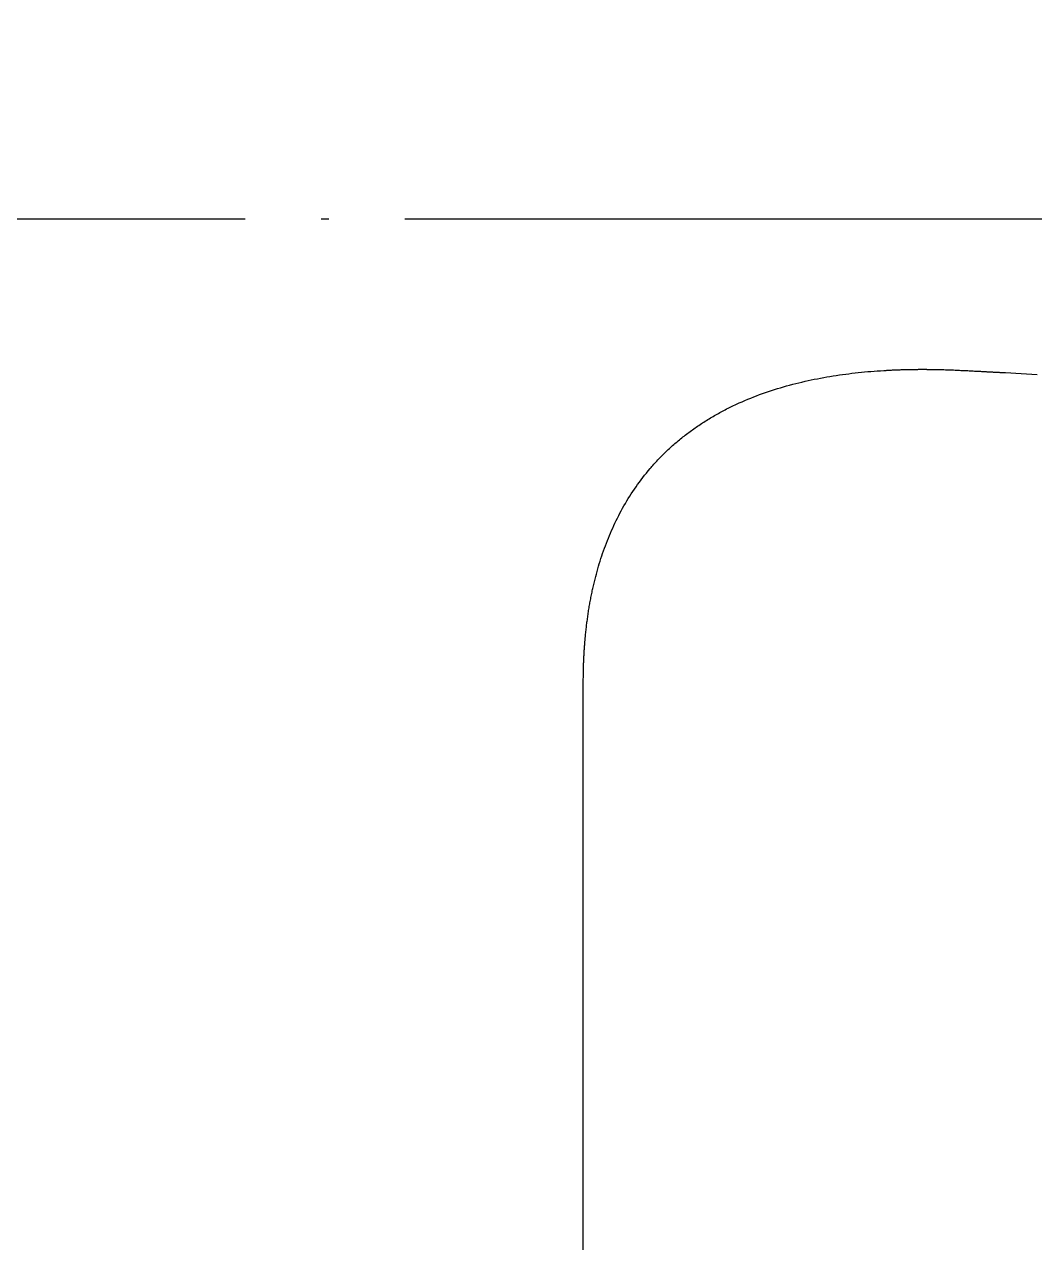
# Model space of a CAD drawing. Extents: x 11992 to 29481, y -6727 to 6811.
# Drawn here: x 24026.5 to 24292.1, y 1557 to 1877.4 of the extents above; entities that cross this region are included whole.
import ezdxf

# ---------------------------------------------------------------- set-up
doc = ezdxf.new("R2010")
doc.units = 0
doc.header["$MEASUREMENT"] = 0
doc.linetypes.add('DOTE', pattern=[2.42, 2, -0.2, 0.02, -0.2])
doc.layers.get('0').update_dxf_attribs({"color": 8, "linetype": 'CONTINUOUS'})
doc.layers.add('zoylight 4标注', color=9, linetype='CONTINUOUS')
doc.layers.add('zoylight 5回路', color=4, linetype='CONTINUOUS')

msp = doc.modelspace()

# ---------------------------------------------------------------- linework, layer by layer
for p, q in [((24238.26, 1784.9, -2436.43), (24239.09, 1785.04, -2436.43)), ((24239.09, 1785.04, -2436.43), (24239.91, 1785.17, -2436.43)), ((24239.91, 1785.17, -2436.43), (24240.74, 1785.29, -2436.43)), ((24240.74, 1785.29, -2436.43), (24241.57, 1785.41, -2436.43)), ((24241.57, 1785.41, -2436.43), (24242.4, 1785.52, -2436.43)), ((24242.4, 1785.52, -2436.43), (24243.22, 1785.62, -2436.43)), ((24243.22, 1785.62, -2436.43), (24244.05, 1785.73, -2436.43)), ((24244.05, 1785.73, -2436.43), (24244.88, 1785.82, -2436.43)), ((24244.88, 1785.82, -2436.43), (24245.71, 1785.91, -2436.43)), ((24245.71, 1785.91, -2436.43), (24246.55, 1786, -2436.43)), ((24246.55, 1786, -2436.43), (24247.38, 1786.08, -2436.43)), ((24247.38, 1786.08, -2436.43), (24248.21, 1786.16, -2436.43)), ((24248.21, 1786.16, -2436.43), (24249.04, 1786.23, -2436.43)), ((24249.04, 1786.23, -2436.43), (24249.88, 1786.3, -2436.43)), ((24249.88, 1786.3, -2436.43), (24250.71, 1786.36, -2436.43)), ((24250.71, 1786.36, -2436.43), (24251.54, 1786.41, -2436.43)), ((24251.54, 1786.41, -2436.43), (24252.38, 1786.47, -2436.43)), ((24252.38, 1786.47, -2436.43), (24252.58, 1786.48, -2436.43)), ((24252.58, 1786.48, -2436.43), (24252.79, 1786.49, -2436.43)), ((24252.79, 1786.49, -2436.43), (24253, 1786.5, -2436.43)), ((24253, 1786.5, -2436.43), (24253.21, 1786.52, -2436.43)), ((24253.21, 1786.52, -2436.43), (24253.42, 1786.53, -2436.43)), ((24253.42, 1786.53, -2436.43), (24253.63, 1786.54, -2436.43)), ((24253.63, 1786.54, -2436.43), (24253.83, 1786.55, -2436.43)), ((24253.83, 1786.55, -2436.43), (24254.04, 1786.56, -2436.43)), ((24254.04, 1786.56, -2436.43), (24254.25, 1786.57, -2436.43)), ((24254.25, 1786.57, -2436.43), (24254.46, 1786.58, -2436.43)), ((24254.46, 1786.58, -2436.43), (24254.67, 1786.59, -2436.43)), ((24254.67, 1786.59, -2436.43), (24254.88, 1786.6, -2436.43)), ((24254.88, 1786.6, -2436.43), (24255.08, 1786.61, -2436.43)), ((24255.08, 1786.61, -2436.43), (24255.29, 1786.62, -2436.43)), ((24255.29, 1786.62, -2436.43), (24255.5, 1786.63, -2436.43)), ((24255.5, 1786.63, -2436.43), (24255.71, 1786.63, -2436.43)), ((24255.71, 1786.63, -2436.43), (24255.92, 1786.64, -2436.43)), ((24255.92, 1786.64, -2436.43), (24256.13, 1786.65, -2436.43)), ((24256.13, 1786.65, -2436.43), (24256.33, 1786.66, -2436.43)), ((24256.33, 1786.66, -2436.43), (24256.54, 1786.67, -2436.43)), ((24256.54, 1786.67, -2436.43), (24256.75, 1786.67, -2436.43)), ((24256.75, 1786.67, -2436.43), (24256.96, 1786.68, -2436.43)), ((24256.96, 1786.68, -2436.43), (24257.17, 1786.69, -2436.43)), ((24257.17, 1786.69, -2436.43), (24257.38, 1786.69, -2436.43)), ((24257.38, 1786.69, -2436.43), (24257.58, 1786.7, -2436.43)), ((24257.58, 1786.7, -2436.43), (24257.79, 1786.7, -2436.43)), ((24257.79, 1786.7, -2436.43), (24258, 1786.71, -2436.43)), ((24258, 1786.71, -2436.43), (24258.21, 1786.72, -2436.43)), ((24258.21, 1786.72, -2436.43), (24258.42, 1786.72, -2436.43)), ((24258.42, 1786.72, -2436.43), (24258.63, 1786.73, -2436.43)), ((24258.63, 1786.73, -2436.43), (24258.84, 1786.73, -2436.43)), ((24258.84, 1786.73, -2436.43), (24259.04, 1786.73, -2436.43)), ((24259.04, 1786.73, -2436.43), (24259.25, 1786.74, -2436.43)), ((24259.25, 1786.74, -2436.43), (24259.46, 1786.74, -2436.43)), ((24259.46, 1786.74, -2436.43), (24259.67, 1786.75, -2436.43)), ((24259.67, 1786.75, -2436.43), (24259.88, 1786.75, -2436.43)), ((24259.88, 1786.75, -2436.43), (24260.09, 1786.75, -2436.43)), ((24260.09, 1786.75, -2436.43), (24260.29, 1786.75, -2436.43)), ((24260.29, 1786.75, -2436.43), (24260.5, 1786.76, -2436.43)), ((24260.5, 1786.76, -2436.43), (24260.71, 1786.76, -2436.43)), ((24260.71, 1786.76, -2436.43), (24260.92, 1786.76, -2436.43)), ((24260.92, 1786.76, -2436.43), (24261.13, 1786.76, -2436.43)), ((24261.13, 1786.76, -2436.43), (24261.34, 1786.76, -2436.43)), ((24261.34, 1786.76, -2436.43), (24261.55, 1786.77, -2436.43)), ((24261.55, 1786.77, -2436.43), (24261.75, 1786.77, -2436.43)), ((24261.75, 1786.77, -2436.43), (24261.96, 1786.77, -2436.43)), ((24261.96, 1786.77, -2436.43), (24262.17, 1786.77, -2436.43)), ((24262.17, 1786.77, -2436.43), (24262.38, 1786.77, -2436.43)), ((24262.38, 1786.77, -2436.43), (24262.41, 1786.77, -2436.43)), ((24262.41, 1786.77, -2436.43), (24262.43, 1786.77, -2436.43)), ((24262.43, 1786.77, -2436.43), (24262.46, 1786.77, -2436.43)), ((24262.46, 1786.77, -2436.43), (24262.49, 1786.77, -2436.43)), ((24262.49, 1786.77, -2436.43), (24262.51, 1786.77, -2436.43)), ((24262.51, 1786.77, -2436.43), (24262.54, 1786.77, -2436.43)), ((24262.54, 1786.77, -2436.43), (24262.56, 1786.77, -2436.43)), ((24262.56, 1786.77, -2436.43), (24262.59, 1786.77, -2436.43)), ((24262.59, 1786.77, -2436.43), (24262.62, 1786.77, -2436.43)), ((24262.62, 1786.77, -2436.43), (24262.64, 1786.77, -2436.43)), ((24262.64, 1786.77, -2436.43), (24262.67, 1786.77, -2436.43)), ((24262.67, 1786.77, -2436.43), (24262.69, 1786.77, -2436.43)), ((24262.69, 1786.77, -2436.43), (24262.72, 1786.77, -2436.43)), ((24262.72, 1786.77, -2436.43), (24262.75, 1786.77, -2436.43)), ((24262.75, 1786.77, -2436.43), (24262.77, 1786.77, -2436.43)), ((24262.77, 1786.77, -2436.43), (24262.8, 1786.77, -2436.43)), ((24262.8, 1786.77, -2436.43), (24262.82, 1786.77, -2436.43)), ((24262.82, 1786.77, -2436.43), (24262.85, 1786.77, -2436.43)), ((24262.85, 1786.77, -2436.43), (24262.88, 1786.77, -2436.43)), ((24262.88, 1786.77, -2436.43), (24262.9, 1786.77, -2436.43)), ((24262.9, 1786.77, -2436.43), (24262.93, 1786.77, -2436.43)), ((24262.93, 1786.77, -2436.43), (24262.95, 1786.77, -2436.43)), ((24262.95, 1786.77, -2436.43), (24262.98, 1786.77, -2436.43)), ((24262.98, 1786.77, -2436.43), (24263.01, 1786.77, -2436.43)), ((24263.01, 1786.77, -2436.43), (24263.06, 1786.77, -2436.43)), ((24263.06, 1786.77, -2436.43), (24263.11, 1786.77, -2436.43)), ((24263.11, 1786.77, -2436.43), (24263.16, 1786.77, -2436.43)), ((24263.16, 1786.77, -2436.43), (24263.21, 1786.77, -2436.43)), ((24263.21, 1786.77, -2436.43), (24263.27, 1786.77, -2436.43)), ((24263.27, 1786.77, -2436.43), (24263.32, 1786.77, -2436.43)), ((24263.32, 1786.77, -2436.43), (24263.37, 1786.77, -2436.43)), ((24263.37, 1786.77, -2436.43), (24263.42, 1786.77, -2436.43)), ((24263.42, 1786.77, -2436.43), (24263.47, 1786.77, -2436.43)), ((24263.47, 1786.77, -2436.43), (24263.52, 1786.77, -2436.43)), ((24263.52, 1786.77, -2436.43), (24263.58, 1786.77, -2436.43)), ((24263.58, 1786.77, -2436.43), (24263.63, 1786.77, -2436.43)), ((24263.63, 1786.77, -2436.43), (24263.73, 1786.76, -2436.43)), ((24263.73, 1786.76, -2436.43), (24263.83, 1786.76, -2436.43)), ((24263.83, 1786.76, -2436.43), (24263.94, 1786.76, -2436.43)), ((24263.94, 1786.76, -2436.43), (24264.04, 1786.76, -2436.43)), ((24264.04, 1786.76, -2436.43), (24264.14, 1786.76, -2436.43)), ((24264.14, 1786.76, -2436.43), (24264.25, 1786.76, -2436.43)), ((24264.25, 1786.76, -2436.43), (24264.35, 1786.76, -2436.43)), ((24264.35, 1786.76, -2436.43), (24264.45, 1786.76, -2436.43)), ((24264.45, 1786.76, -2436.43), (24264.56, 1786.76, -2436.43)), ((24264.56, 1786.76, -2436.43), (24264.66, 1786.76, -2436.43)), ((24264.66, 1786.76, -2436.43), (24264.76, 1786.76, -2436.43)), ((24264.76, 1786.76, -2436.43), (24264.87, 1786.75, -2436.43)), ((24264.87, 1786.75, -2436.43), (24265.07, 1786.75, -2436.43)), ((24265.07, 1786.75, -2436.43), (24265.28, 1786.75, -2436.43)), ((24265.28, 1786.75, -2436.43), (24265.49, 1786.75, -2436.43)), ((24265.49, 1786.75, -2436.43), (24265.69, 1786.74, -2436.43)), ((24265.69, 1786.74, -2436.43), (24265.9, 1786.74, -2436.43)), ((24265.9, 1786.74, -2436.43), (24266.11, 1786.74, -2436.43)), ((24266.11, 1786.74, -2436.43), (24266.32, 1786.73, -2436.43)), ((24266.32, 1786.73, -2436.43), (24266.53, 1786.73, -2436.43)), ((24266.53, 1786.73, -2436.43), (24266.74, 1786.72, -2436.43)), ((24266.74, 1786.72, -2436.43), (24266.95, 1786.72, -2436.43)), ((24266.95, 1786.72, -2436.43), (24267.16, 1786.71, -2436.43)), ((24267.16, 1786.71, -2436.43), (24267.37, 1786.71, -2436.43)), ((24267.37, 1786.71, -2436.43), (24267.79, 1786.7, -2436.43)), ((24267.79, 1786.7, -2436.43), (24268.22, 1786.68, -2436.43)), ((24268.22, 1786.68, -2436.43), (24268.64, 1786.67, -2436.43)), ((24268.64, 1786.67, -2436.43), (24269.07, 1786.65, -2436.43)), ((24269.07, 1786.65, -2436.43), (24269.49, 1786.64, -2436.43)), ((24269.49, 1786.64, -2436.43), (24269.91, 1786.62, -2436.43)), ((24269.91, 1786.62, -2436.43), (24270.33, 1786.61, -2436.43)), ((24270.33, 1786.61, -2436.43), (24270.75, 1786.59, -2436.43)), ((24270.75, 1786.59, -2436.43), (24271.16, 1786.57, -2436.43)), ((24271.16, 1786.57, -2436.43), (24271.56, 1786.55, -2436.43)), ((24271.56, 1786.55, -2436.43), (24271.96, 1786.54, -2436.43)), ((24271.96, 1786.54, -2436.43), (24272.35, 1786.52, -2436.43)), ((24272.35, 1786.52, -2436.43), (24272.7, 1786.5, -2436.43)), ((24272.7, 1786.5, -2436.43), (24273.06, 1786.49, -2436.43)), ((24273.06, 1786.49, -2436.43), (24273.41, 1786.47, -2436.43)), ((24273.41, 1786.47, -2436.43), (24273.77, 1786.45, -2436.43)), ((24273.77, 1786.45, -2436.43), (24274.12, 1786.43, -2436.43)), ((24274.12, 1786.43, -2436.43), (24274.48, 1786.42, -2436.43)), ((24274.48, 1786.42, -2436.43), (24274.84, 1786.4, -2436.43)), ((24274.84, 1786.4, -2436.43), (24275.19, 1786.38, -2436.43)), ((24275.19, 1786.38, -2436.43), (24275.55, 1786.36, -2436.43)), ((24275.55, 1786.36, -2436.43), (24275.91, 1786.34, -2436.43)), ((24275.91, 1786.34, -2436.43), (24276.26, 1786.32, -2436.43)), ((24276.26, 1786.32, -2436.43), (24276.62, 1786.3, -2436.43)), ((24276.62, 1786.3, -2436.43), (24276.83, 1786.29, -2436.43)), ((24276.83, 1786.29, -2436.43), (24277.03, 1786.28, -2436.43)), ((24277.03, 1786.28, -2436.43), (24277.24, 1786.27, -2436.43)), ((24277.24, 1786.27, -2436.43), (24277.44, 1786.26, -2436.43)), ((24277.44, 1786.26, -2436.43), (24277.64, 1786.25, -2436.43)), ((24277.64, 1786.25, -2436.43), (24277.84, 1786.24, -2436.43)), ((24277.84, 1786.24, -2436.43), (24278.05, 1786.23, -2436.43)), ((24278.05, 1786.23, -2436.43), (24278.25, 1786.22, -2436.43)), ((24278.25, 1786.22, -2436.43), (24278.46, 1786.21, -2436.43)), ((24278.46, 1786.21, -2436.43), (24278.66, 1786.19, -2436.43)), ((24278.66, 1786.19, -2436.43), (24278.87, 1786.18, -2436.43)), ((24278.87, 1786.18, -2436.43), (24279.08, 1786.17, -2436.43)), ((24279.08, 1786.17, -2436.43), (24279.3, 1786.16, -2436.43)), ((24279.3, 1786.16, -2436.43), (24279.52, 1786.15, -2436.43)), ((24279.52, 1786.15, -2436.43), (24279.74, 1786.14, -2436.43)), ((24279.74, 1786.14, -2436.43), (24279.95, 1786.13, -2436.43)), ((24279.95, 1786.13, -2436.43), (24280.17, 1786.11, -2436.43)), ((24280.17, 1786.11, -2436.43), (24280.38, 1786.1, -2436.43)), ((24280.38, 1786.1, -2436.43), (24280.6, 1786.09, -2436.43)), ((24280.6, 1786.09, -2436.43), (24280.8, 1786.08, -2436.43)), ((24280.8, 1786.08, -2436.43), (24281, 1786.07, -2436.43)), ((24281, 1786.07, -2436.43), (24281.19, 1786.06, -2436.43)), ((24281.19, 1786.06, -2436.43), (24281.38, 1786.05, -2436.43)), ((24281.38, 1786.05, -2436.43), (24281.55, 1786.04, -2436.43)), ((24281.55, 1786.04, -2436.43), (24281.72, 1786.03, -2436.43)), ((24281.72, 1786.03, -2436.43), (24281.87, 1786.02, -2436.43)), ((24281.87, 1786.02, -2436.43), (24282.02, 1786.02, -2436.43)), ((24282.02, 1786.02, -2436.43), (24282.16, 1786.01, -2436.43)), ((24282.16, 1786.01, -2436.43), (24282.29, 1786, -2436.43)), ((24282.29, 1786, -2436.43), (24282.42, 1786, -2436.43)), ((24282.42, 1786, -2436.43), (24282.54, 1785.99, -2436.43)), ((24282.54, 1785.99, -2436.43), (24282.65, 1785.98, -2436.43)), ((24282.65, 1785.98, -2436.43), (24282.76, 1785.98, -2436.43)), ((24282.76, 1785.98, -2436.43), (24282.87, 1785.97, -2436.43)), ((24282.87, 1785.97, -2436.43), (24282.98, 1785.96, -2436.43)), ((24282.98, 1785.96, -2436.43), (24283.09, 1785.96, -2436.43)), ((24283.09, 1785.96, -2436.43), (24284.43, 1785.89, -2436.43)), ((24284.43, 1785.89, -2436.43), (24285.78, 1785.81, -2436.43)), ((24285.78, 1785.81, -2436.43), (24287.15, 1785.74, -2436.43)), ((24287.15, 1785.74, -2436.43), (24288.54, 1785.67, -2436.43)), ((24288.54, 1785.67, -2436.43), (24289.94, 1785.59, -2436.43)), ((24289.94, 1785.59, -2436.43), (24291.35, 1785.51, -2436.43)), ((24291.35, 1785.51, -2436.43), (24292.76, 1785.44, -2436.43)), ((24224.46, 1781.7, -2436.43), (24225.26, 1781.94, -2436.43)), ((24225.26, 1781.94, -2436.43), (24226.06, 1782.17, -2436.43)), ((24226.06, 1782.17, -2436.43), (24226.86, 1782.4, -2436.43)), ((24226.86, 1782.4, -2436.43), (24227.66, 1782.62, -2436.43)), ((24227.66, 1782.62, -2436.43), (24228.47, 1782.83, -2436.43)), ((24228.47, 1782.83, -2436.43), (24229.27, 1783.04, -2436.43)), ((24229.27, 1783.04, -2436.43), (24230.08, 1783.24, -2436.43)), ((24230.08, 1783.24, -2436.43), (24230.89, 1783.43, -2436.43)), ((24230.89, 1783.43, -2436.43), (24231.71, 1783.62, -2436.43)), ((24231.71, 1783.62, -2436.43), (24232.52, 1783.8, -2436.43)), ((24232.52, 1783.8, -2436.43), (24233.34, 1783.98, -2436.43)), ((24233.34, 1783.98, -2436.43), (24234.15, 1784.15, -2436.43)), ((24234.15, 1784.15, -2436.43), (24234.97, 1784.31, -2436.43)), ((24234.97, 1784.31, -2436.43), (24235.79, 1784.47, -2436.43)), ((24235.79, 1784.47, -2436.43), (24236.62, 1784.62, -2436.43)), ((24236.62, 1784.62, -2436.43), (24237.44, 1784.76, -2436.43)), ((24237.44, 1784.76, -2436.43), (24238.26, 1784.9, -2436.43)), ((24215.92, 1778.59, -2436.43), (24216.68, 1778.91, -2436.43)), ((24216.68, 1778.91, -2436.43), (24217.44, 1779.22, -2436.43)), ((24217.44, 1779.22, -2436.43), (24218.21, 1779.52, -2436.43)), ((24218.21, 1779.52, -2436.43), (24218.98, 1779.82, -2436.43)), ((24218.98, 1779.82, -2436.43), (24219.75, 1780.11, -2436.43)), ((24219.75, 1780.11, -2436.43), (24220.53, 1780.39, -2436.43)), ((24220.53, 1780.39, -2436.43), (24221.31, 1780.67, -2436.43)), ((24221.31, 1780.67, -2436.43), (24222.09, 1780.93, -2436.43)), ((24222.09, 1780.93, -2436.43), (24222.88, 1781.2, -2436.43)), ((24222.88, 1781.2, -2436.43), (24223.67, 1781.45, -2436.43)), ((24223.67, 1781.45, -2436.43), (24224.46, 1781.7, -2436.43)), ((24209.29, 1775.39, -2436.43), (24209.65, 1775.58, -2436.43)), ((24209.65, 1775.58, -2436.43), (24210.01, 1775.77, -2436.43)), ((24210.01, 1775.77, -2436.43), (24210.37, 1775.96, -2436.43)), ((24210.37, 1775.96, -2436.43), (24210.73, 1776.15, -2436.43)), ((24210.73, 1776.15, -2436.43), (24211.09, 1776.34, -2436.43)), ((24211.09, 1776.34, -2436.43), (24211.46, 1776.52, -2436.43)), ((24211.46, 1776.52, -2436.43), (24211.82, 1776.7, -2436.43)), ((24211.82, 1776.7, -2436.43), (24212.19, 1776.89, -2436.43)), ((24212.19, 1776.89, -2436.43), (24212.56, 1777.06, -2436.43)), ((24212.56, 1777.06, -2436.43), (24212.93, 1777.24, -2436.43)), ((24212.93, 1777.24, -2436.43), (24213.3, 1777.42, -2436.43)), ((24213.3, 1777.42, -2436.43), (24213.67, 1777.59, -2436.43)), ((24213.67, 1777.59, -2436.43), (24214.41, 1777.93, -2436.43)), ((24214.41, 1777.93, -2436.43), (24215.16, 1778.26, -2436.43)), ((24215.16, 1778.26, -2436.43), (24215.92, 1778.59, -2436.43)), ((24203.78, 1772.04, -2436.43), (24204.11, 1772.27, -2436.43)), ((24204.11, 1772.27, -2436.43), (24204.45, 1772.49, -2436.43)), ((24204.45, 1772.49, -2436.43), (24204.78, 1772.71, -2436.43)), ((24204.78, 1772.71, -2436.43), (24205.12, 1772.92, -2436.43)), ((24205.12, 1772.92, -2436.43), (24205.46, 1773.14, -2436.43)), ((24205.46, 1773.14, -2436.43), (24205.8, 1773.35, -2436.43)), ((24205.8, 1773.35, -2436.43), (24206.14, 1773.56, -2436.43)), ((24206.14, 1773.56, -2436.43), (24206.49, 1773.77, -2436.43)), ((24206.49, 1773.77, -2436.43), (24206.83, 1773.98, -2436.43)), ((24206.83, 1773.98, -2436.43), (24207.18, 1774.19, -2436.43)), ((24207.18, 1774.19, -2436.43), (24207.53, 1774.39, -2436.43)), ((24207.53, 1774.39, -2436.43), (24207.88, 1774.6, -2436.43)), ((24207.88, 1774.6, -2436.43), (24208.23, 1774.8, -2436.43)), ((24208.23, 1774.8, -2436.43), (24208.58, 1775, -2436.43)), ((24208.58, 1775, -2436.43), (24208.94, 1775.19, -2436.43)), ((24208.94, 1775.19, -2436.43), (24209.29, 1775.39, -2436.43)), ((24199.3, 1768.75, -2436.43), (24199.61, 1768.99, -2436.43)), ((24199.61, 1768.99, -2436.43), (24199.92, 1769.24, -2436.43)), ((24199.92, 1769.24, -2436.43), (24200.23, 1769.48, -2436.43)), ((24200.23, 1769.48, -2436.43), (24200.54, 1769.72, -2436.43)), ((24200.54, 1769.72, -2436.43), (24200.86, 1769.96, -2436.43)), ((24200.86, 1769.96, -2436.43), (24201.17, 1770.2, -2436.43)), ((24201.17, 1770.2, -2436.43), (24201.49, 1770.44, -2436.43)), ((24201.49, 1770.44, -2436.43), (24201.82, 1770.67, -2436.43)), ((24201.82, 1770.67, -2436.43), (24202.14, 1770.9, -2436.43)), ((24202.14, 1770.9, -2436.43), (24202.46, 1771.14, -2436.43)), ((24202.46, 1771.14, -2436.43), (24202.79, 1771.37, -2436.43)), ((24202.79, 1771.37, -2436.43), (24203.12, 1771.59, -2436.43)), ((24203.12, 1771.59, -2436.43), (24203.45, 1771.82, -2436.43)), ((24203.45, 1771.82, -2436.43), (24203.78, 1772.04, -2436.43)), ((24195.75, 1765.67, -2436.43), (24196.04, 1765.93, -2436.43)), ((24196.04, 1765.93, -2436.43), (24196.32, 1766.2, -2436.43)), ((24196.32, 1766.2, -2436.43), (24196.61, 1766.46, -2436.43)), ((24196.61, 1766.46, -2436.43), (24196.9, 1766.72, -2436.43)), ((24196.9, 1766.72, -2436.43), (24197.2, 1766.98, -2436.43)), ((24197.2, 1766.98, -2436.43), (24197.49, 1767.23, -2436.43)), ((24197.49, 1767.23, -2436.43), (24197.79, 1767.49, -2436.43)), ((24197.79, 1767.49, -2436.43), (24198.09, 1767.74, -2436.43)), ((24198.09, 1767.74, -2436.43), (24198.39, 1768, -2436.43)), ((24198.39, 1768, -2436.43), (24198.69, 1768.25, -2436.43)), ((24198.69, 1768.25, -2436.43), (24198.99, 1768.5, -2436.43)), ((24198.99, 1768.5, -2436.43), (24199.3, 1768.75, -2436.43)), ((24192.49, 1762.38, -2436.43), (24192.75, 1762.66, -2436.43)), ((24192.75, 1762.66, -2436.43), (24193.01, 1762.94, -2436.43)), ((24193.01, 1762.94, -2436.43), (24193.28, 1763.22, -2436.43)), ((24193.28, 1763.22, -2436.43), (24193.54, 1763.5, -2436.43)), ((24193.54, 1763.5, -2436.43), (24193.81, 1763.77, -2436.43)), ((24193.81, 1763.77, -2436.43), (24194.08, 1764.05, -2436.43)), ((24194.08, 1764.05, -2436.43), (24194.36, 1764.32, -2436.43)), ((24194.36, 1764.32, -2436.43), (24194.63, 1764.59, -2436.43)), ((24194.63, 1764.59, -2436.43), (24194.91, 1764.86, -2436.43)), ((24194.91, 1764.86, -2436.43), (24195.19, 1765.13, -2436.43)), ((24195.19, 1765.13, -2436.43), (24195.47, 1765.4, -2436.43)), ((24195.47, 1765.4, -2436.43), (24195.75, 1765.67, -2436.43)), ((24189.52, 1758.91, -2436.43), (24190, 1759.5, -2436.43)), ((24190, 1759.5, -2436.43), (24190.48, 1760.08, -2436.43)), ((24190.48, 1760.08, -2436.43), (24190.97, 1760.66, -2436.43)), ((24190.97, 1760.66, -2436.43), (24191.22, 1760.95, -2436.43)), ((24191.22, 1760.95, -2436.43), (24191.47, 1761.24, -2436.43)), ((24191.47, 1761.24, -2436.43), (24191.72, 1761.53, -2436.43)), ((24191.72, 1761.53, -2436.43), (24191.98, 1761.81, -2436.43)), ((24191.98, 1761.81, -2436.43), (24192.23, 1762.1, -2436.43)), ((24192.23, 1762.1, -2436.43), (24192.49, 1762.38, -2436.43)), ((24187.28, 1755.89, -2436.43), (24187.71, 1756.5, -2436.43)), ((24187.71, 1756.5, -2436.43), (24188.15, 1757.11, -2436.43)), ((24188.15, 1757.11, -2436.43), (24188.6, 1757.71, -2436.43)), ((24188.6, 1757.71, -2436.43), (24189.06, 1758.31, -2436.43)), ((24189.06, 1758.31, -2436.43), (24189.52, 1758.91, -2436.43)), ((24185.24, 1752.79, -2436.43), (24185.63, 1753.42, -2436.43)), ((24185.63, 1753.42, -2436.43), (24186.03, 1754.04, -2436.43)), ((24186.03, 1754.04, -2436.43), (24186.44, 1754.66, -2436.43)), ((24186.44, 1754.66, -2436.43), (24186.86, 1755.28, -2436.43)), ((24186.86, 1755.28, -2436.43), (24187.28, 1755.89, -2436.43)), ((24183.4, 1749.61, -2436.43), (24183.75, 1750.25, -2436.43)), ((24183.75, 1750.25, -2436.43), (24184.11, 1750.89, -2436.43)), ((24184.11, 1750.89, -2436.43), (24184.48, 1751.53, -2436.43)), ((24184.48, 1751.53, -2436.43), (24184.86, 1752.16, -2436.43)), ((24184.86, 1752.16, -2436.43), (24185.24, 1752.79, -2436.43)), ((24181.75, 1746.36, -2436.43), (24182.06, 1747.02, -2436.43)), ((24182.06, 1747.02, -2436.43), (24182.39, 1747.67, -2436.43)), ((24182.39, 1747.67, -2436.43), (24182.72, 1748.32, -2436.43)), ((24182.72, 1748.32, -2436.43), (24183.05, 1748.96, -2436.43)), ((24183.05, 1748.96, -2436.43), (24183.4, 1749.61, -2436.43)), ((24180.28, 1743.07, -2436.43), (24180.56, 1743.73, -2436.43)), ((24180.56, 1743.73, -2436.43), (24180.84, 1744.39, -2436.43)), ((24180.84, 1744.39, -2436.43), (24181.14, 1745.05, -2436.43)), ((24181.14, 1745.05, -2436.43), (24181.44, 1745.71, -2436.43)), ((24181.44, 1745.71, -2436.43), (24181.75, 1746.36, -2436.43)), ((24178.98, 1739.73, -2436.43), (24179.23, 1740.4, -2436.43)), ((24179.23, 1740.4, -2436.43), (24179.48, 1741.07, -2436.43)), ((24179.48, 1741.07, -2436.43), (24179.74, 1741.74, -2436.43)), ((24179.74, 1741.74, -2436.43), (24180, 1742.4, -2436.43)), ((24180, 1742.4, -2436.43), (24180.28, 1743.07, -2436.43)), ((24177.84, 1736.36, -2436.43), (24178.06, 1737.03, -2436.43)), ((24178.06, 1737.03, -2436.43), (24178.28, 1737.71, -2436.43)), ((24178.28, 1737.71, -2436.43), (24178.51, 1738.38, -2436.43)), ((24178.51, 1738.38, -2436.43), (24178.74, 1739.06, -2436.43)), ((24178.74, 1739.06, -2436.43), (24178.98, 1739.73, -2436.43)), ((24177.04, 1733.64, -2436.43), (24177.23, 1734.32, -2436.43)), ((24177.23, 1734.32, -2436.43), (24177.43, 1735, -2436.43)), ((24177.43, 1735, -2436.43), (24177.63, 1735.68, -2436.43)), ((24177.63, 1735.68, -2436.43), (24177.84, 1736.36, -2436.43)), ((24176.17, 1730.23, -2436.43), (24176.34, 1730.91, -2436.43)), ((24176.34, 1730.91, -2436.43), (24176.51, 1731.6, -2436.43)), ((24176.51, 1731.6, -2436.43), (24176.68, 1732.28, -2436.43)), ((24176.68, 1732.28, -2436.43), (24176.86, 1732.96, -2436.43)), ((24176.86, 1732.96, -2436.43), (24177.04, 1733.64, -2436.43)), ((24175.51, 1727.15, -2436.43), (24175.58, 1727.49, -2436.43)), ((24175.58, 1727.49, -2436.43), (24175.65, 1727.83, -2436.43)), ((24175.65, 1727.83, -2436.43), (24175.72, 1728.18, -2436.43)), ((24175.72, 1728.18, -2436.43), (24175.79, 1728.52, -2436.43)), ((24175.79, 1728.52, -2436.43), (24175.87, 1728.86, -2436.43)), ((24175.87, 1728.86, -2436.43), (24175.94, 1729.2, -2436.43)), ((24175.94, 1729.2, -2436.43), (24176.02, 1729.55, -2436.43)), ((24176.02, 1729.55, -2436.43), (24176.17, 1730.23, -2436.43)), ((24174.95, 1724.06, -2436.43), (24175, 1724.4, -2436.43)), ((24175, 1724.4, -2436.43), (24175.06, 1724.74, -2436.43)), ((24175.06, 1724.74, -2436.43), (24175.12, 1725.09, -2436.43)), ((24175.12, 1725.09, -2436.43), (24175.18, 1725.43, -2436.43)), ((24175.18, 1725.43, -2436.43), (24175.25, 1725.77, -2436.43)), ((24175.25, 1725.77, -2436.43), (24175.31, 1726.12, -2436.43)), ((24175.31, 1726.12, -2436.43), (24175.37, 1726.46, -2436.43)), ((24175.37, 1726.46, -2436.43), (24175.44, 1726.8, -2436.43)), ((24175.44, 1726.8, -2436.43), (24175.51, 1727.15, -2436.43)), ((24174.43, 1720.61, -2436.43), (24174.48, 1720.96, -2436.43)), ((24174.48, 1720.96, -2436.43), (24174.53, 1721.3, -2436.43)), ((24174.53, 1721.3, -2436.43), (24174.58, 1721.65, -2436.43)), ((24174.58, 1721.65, -2436.43), (24174.62, 1721.99, -2436.43)), ((24174.62, 1721.99, -2436.43), (24174.68, 1722.34, -2436.43)), ((24174.68, 1722.34, -2436.43), (24174.73, 1722.68, -2436.43)), ((24174.73, 1722.68, -2436.43), (24174.78, 1723.02, -2436.43)), ((24174.78, 1723.02, -2436.43), (24174.83, 1723.37, -2436.43)), ((24174.83, 1723.37, -2436.43), (24174.89, 1723.71, -2436.43)), ((24174.89, 1723.71, -2436.43), (24174.95, 1724.06, -2436.43)), ((24174.07, 1717.51, -2436.43), (24174.11, 1717.86, -2436.43)), ((24174.11, 1717.86, -2436.43), (24174.14, 1718.2, -2436.43)), ((24174.14, 1718.2, -2436.43), (24174.18, 1718.55, -2436.43)), ((24174.18, 1718.55, -2436.43), (24174.22, 1718.89, -2436.43)), ((24174.22, 1718.89, -2436.43), (24174.26, 1719.24, -2436.43)), ((24174.26, 1719.24, -2436.43), (24174.3, 1719.58, -2436.43)), ((24174.3, 1719.58, -2436.43), (24174.34, 1719.93, -2436.43)), ((24174.34, 1719.93, -2436.43), (24174.39, 1720.27, -2436.43)), ((24174.39, 1720.27, -2436.43), (24174.43, 1720.61, -2436.43)), ((24173.8, 1714.58, -2436.43), (24173.81, 1714.67, -2436.43)), ((24173.8, 1714.5, -2436.43), (24173.8, 1714.58, -2436.43)), ((24173.81, 1714.67, -2436.43), (24173.82, 1714.76, -2436.43)), ((24173.82, 1714.84, -2436.43), (24173.83, 1714.93, -2436.43)), ((24173.82, 1714.76, -2436.43), (24173.82, 1714.84, -2436.43)), ((24173.83, 1714.93, -2436.43), (24173.84, 1715.02, -2436.43)), ((24173.84, 1715.02, -2436.43), (24173.85, 1715.1, -2436.43)), ((24173.85, 1715.1, -2436.43), (24173.86, 1715.27, -2436.43)), ((24173.86, 1715.27, -2436.43), (24173.87, 1715.45, -2436.43)), ((24173.87, 1715.45, -2436.43), (24173.89, 1715.62, -2436.43)), ((24173.89, 1715.62, -2436.43), (24173.9, 1715.79, -2436.43)), ((24173.9, 1715.79, -2436.43), (24173.92, 1715.96, -2436.43)), ((24173.92, 1715.96, -2436.43), (24173.94, 1716.14, -2436.43)), ((24173.94, 1716.14, -2436.43), (24173.95, 1716.31, -2436.43)), ((24173.95, 1716.31, -2436.43), (24173.97, 1716.48, -2436.43)), ((24173.97, 1716.48, -2436.43), (24173.98, 1716.65, -2436.43)), ((24173.98, 1716.65, -2436.43), (24174, 1716.83, -2436.43)), ((24174, 1716.83, -2436.43), (24174.02, 1717, -2436.43)), ((24174.02, 1717, -2436.43), (24174.03, 1717.17, -2436.43)), ((24174.03, 1717.17, -2436.43), (24174.07, 1717.51, -2436.43)), ((24173.59, 1711.32, -2436.43), (24173.6, 1711.4, -2436.43)), ((24173.59, 1711.23, -2436.43), (24173.59, 1711.32, -2436.43)), ((24173.6, 1711.49, -2436.43), (24173.61, 1711.57, -2436.43)), ((24173.6, 1711.4, -2436.43), (24173.6, 1711.49, -2436.43)), ((24173.61, 1711.74, -2436.43), (24173.62, 1711.83, -2436.43)), ((24173.61, 1711.66, -2436.43), (24173.61, 1711.74, -2436.43)), ((24173.61, 1711.57, -2436.43), (24173.61, 1711.66, -2436.43)), ((24173.62, 1711.91, -2436.43), (24173.63, 1712, -2436.43)), ((24173.62, 1711.83, -2436.43), (24173.62, 1711.91, -2436.43)), ((24173.63, 1712.08, -2436.43), (24173.64, 1712.13, -2436.43)), ((24173.63, 1712.04, -2436.43), (24173.63, 1712.08, -2436.43)), ((24173.63, 1712, -2436.43), (24173.63, 1712.04, -2436.43)), ((24173.64, 1712.26, -2436.43), (24173.65, 1712.3, -2436.43)), ((24173.64, 1712.21, -2436.43), (24173.64, 1712.26, -2436.43)), ((24173.64, 1712.17, -2436.43), (24173.64, 1712.21, -2436.43)), ((24173.64, 1712.13, -2436.43), (24173.64, 1712.17, -2436.43)), ((24173.65, 1712.43, -2436.43), (24173.66, 1712.47, -2436.43)), ((24173.65, 1712.38, -2436.43), (24173.65, 1712.43, -2436.43)), ((24173.65, 1712.34, -2436.43), (24173.65, 1712.38, -2436.43)), ((24173.65, 1712.3, -2436.43), (24173.65, 1712.34, -2436.43)), ((24173.66, 1712.6, -2436.43), (24173.67, 1712.64, -2436.43)), ((24173.66, 1712.56, -2436.43), (24173.66, 1712.6, -2436.43)), ((24173.66, 1712.51, -2436.43), (24173.66, 1712.56, -2436.43)), ((24173.66, 1712.47, -2436.43), (24173.66, 1712.51, -2436.43)), ((24173.67, 1712.73, -2436.43), (24173.68, 1712.77, -2436.43)), ((24173.67, 1712.68, -2436.43), (24173.67, 1712.73, -2436.43)), ((24173.67, 1712.64, -2436.43), (24173.67, 1712.68, -2436.43)), ((24173.68, 1712.9, -2436.43), (24173.69, 1712.94, -2436.43)), ((24173.68, 1712.86, -2436.43), (24173.68, 1712.9, -2436.43)), ((24173.68, 1712.81, -2436.43), (24173.68, 1712.86, -2436.43)), ((24173.68, 1712.77, -2436.43), (24173.68, 1712.81, -2436.43)), ((24173.69, 1713.03, -2436.43), (24173.7, 1713.12, -2436.43)), ((24173.69, 1712.99, -2436.43), (24173.69, 1713.03, -2436.43)), ((24173.69, 1712.94, -2436.43), (24173.69, 1712.99, -2436.43)), ((24173.7, 1713.2, -2436.43), (24173.71, 1713.29, -2436.43)), ((24173.7, 1713.12, -2436.43), (24173.7, 1713.2, -2436.43)), ((24173.71, 1713.29, -2436.43), (24173.72, 1713.37, -2436.43)), ((24173.72, 1713.46, -2436.43), (24173.73, 1713.55, -2436.43)), ((24173.72, 1713.37, -2436.43), (24173.72, 1713.46, -2436.43)), ((24173.73, 1713.63, -2436.43), (24173.74, 1713.72, -2436.43)), ((24173.73, 1713.55, -2436.43), (24173.73, 1713.63, -2436.43)), ((24173.74, 1713.81, -2436.43), (24173.75, 1713.89, -2436.43)), ((24173.74, 1713.72, -2436.43), (24173.74, 1713.81, -2436.43)), ((24173.75, 1713.89, -2436.43), (24173.76, 1713.98, -2436.43)), ((24173.76, 1714.07, -2436.43), (24173.77, 1714.15, -2436.43)), ((24173.76, 1713.98, -2436.43), (24173.76, 1714.07, -2436.43)), ((24173.77, 1714.15, -2436.43), (24173.78, 1714.24, -2436.43)), ((24173.78, 1714.32, -2436.43), (24173.79, 1714.41, -2436.43)), ((24173.78, 1714.24, -2436.43), (24173.78, 1714.32, -2436.43)), ((24173.79, 1714.41, -2436.43), (24173.8, 1714.5, -2436.43)), ((24173.46, 1707.84, -2436.43), (24173.47, 1708.2, -2436.43)), ((24173.47, 1708.2, -2436.43), (24173.48, 1708.55, -2436.43)), ((24173.48, 1708.55, -2436.43), (24173.49, 1708.9, -2436.43)), ((24173.49, 1708.99, -2436.43), (24173.5, 1709.08, -2436.43)), ((24173.49, 1708.9, -2436.43), (24173.49, 1708.99, -2436.43)), ((24173.5, 1709.34, -2436.43), (24173.51, 1709.43, -2436.43)), ((24173.5, 1709.25, -2436.43), (24173.5, 1709.34, -2436.43)), ((24173.5, 1709.16, -2436.43), (24173.5, 1709.25, -2436.43)), ((24173.5, 1709.08, -2436.43), (24173.5, 1709.16, -2436.43)), ((24173.51, 1709.6, -2436.43), (24173.52, 1709.69, -2436.43)), ((24173.51, 1709.51, -2436.43), (24173.51, 1709.6, -2436.43)), ((24173.51, 1709.43, -2436.43), (24173.51, 1709.51, -2436.43)), ((24173.52, 1709.86, -2436.43), (24173.53, 1709.95, -2436.43)), ((24173.52, 1709.77, -2436.43), (24173.52, 1709.86, -2436.43)), ((24173.52, 1709.69, -2436.43), (24173.52, 1709.77, -2436.43)), ((24173.53, 1710.12, -2436.43), (24173.54, 1710.2, -2436.43)), ((24173.53, 1710.03, -2436.43), (24173.53, 1710.12, -2436.43)), ((24173.53, 1709.95, -2436.43), (24173.53, 1710.03, -2436.43)), ((24173.54, 1710.29, -2436.43), (24173.55, 1710.38, -2436.43)), ((24173.54, 1710.2, -2436.43), (24173.54, 1710.29, -2436.43)), ((24173.55, 1710.55, -2436.43), (24173.56, 1710.63, -2436.43)), ((24173.55, 1710.46, -2436.43), (24173.55, 1710.55, -2436.43)), ((24173.55, 1710.38, -2436.43), (24173.55, 1710.46, -2436.43)), ((24173.56, 1710.72, -2436.43), (24173.57, 1710.8, -2436.43)), ((24173.56, 1710.63, -2436.43), (24173.56, 1710.72, -2436.43)), ((24173.57, 1710.97, -2436.43), (24173.58, 1711.06, -2436.43)), ((24173.57, 1710.89, -2436.43), (24173.57, 1710.97, -2436.43)), ((24173.57, 1710.8, -2436.43), (24173.57, 1710.89, -2436.43)), ((24173.58, 1711.14, -2436.43), (24173.59, 1711.23, -2436.43)), ((24173.58, 1711.06, -2436.43), (24173.58, 1711.14, -2436.43)), ((24173.42, 1705.42, -2436.43), (24173.43, 1705.75, -2436.43)), ((24173.42, 1705.09, -2436.43), (24173.42, 1705.42, -2436.43)), ((24173.42, 1704.78, -2436.43), (24173.42, 1705.09, -2436.43)), ((24173.43, 1706.09, -2436.43), (24173.44, 1706.43, -2436.43)), ((24173.43, 1705.75, -2436.43), (24173.43, 1706.09, -2436.43)), ((24173.44, 1706.78, -2436.43), (24173.45, 1707.13, -2436.43)), ((24173.44, 1706.43, -2436.43), (24173.44, 1706.78, -2436.43)), ((24173.45, 1707.49, -2436.43), (24173.46, 1707.84, -2436.43)), ((24173.45, 1707.13, -2436.43), (24173.45, 1707.49, -2436.43)), ((24173.41, 1704.17, -2436.43), (24173.42, 1704.47, -2436.43)), ((24173.41, 1703.87, -2436.43), (24173.41, 1704.17, -2436.43)), ((24173.41, 1703.58, -2436.43), (24173.41, 1703.87, -2436.43)), ((24173.41, 1703.3, -2436.43), (24173.41, 1703.58, -2436.43)), ((24173.41, 1703.03, -2436.43), (24173.41, 1703.3, -2436.43)), ((24173.41, 1702.76, -2436.43), (24173.41, 1703.03, -2436.43)), ((24173.41, 1702.49, -2436.43), (24173.41, 1702.76, -2436.43)), ((24173.41, 1702.22, -2436.43), (24173.41, 1702.49, -2436.43)), ((24173.41, 1701.96, -2436.43), (24173.41, 1702.22, -2436.43)), ((24173.41, 1701.7, -2436.43), (24173.41, 1701.96, -2436.43)), ((24173.41, 1701.44, -2436.43), (24173.41, 1701.7, -2436.43)), ((24173.42, 1704.47, -2436.43), (24173.42, 1704.78, -2436.43)), ((24173.41, 1700.97, -2436.43), (24173.41, 1701.44, -2436.43)), ((24173.41, 1700.49, -2436.43), (24173.41, 1700.97, -2436.43)), ((24173.41, 1700.02, -2436.43), (24173.41, 1700.49, -2436.43)), ((24173.41, 1699.55, -2436.43), (24173.41, 1700.02, -2436.43)), ((24173.41, 1699.07, -2436.43), (24173.41, 1699.55, -2436.43)), ((24173.41, 1698.59, -2436.43), (24173.41, 1699.07, -2436.43)), ((24173.41, 1698.12, -2436.43), (24173.41, 1698.59, -2436.43)), ((24173.41, 1697.64, -2436.43), (24173.41, 1698.12, -2436.43)), ((24173.41, 1697.16, -2436.43), (24173.41, 1697.64, -2436.43)), ((24173.41, 1696.68, -2436.43), (24173.41, 1697.16, -2436.43)), ((24173.41, 1696.21, -2436.43), (24173.41, 1696.68, -2436.43)), ((24173.41, 1695.73, -2436.43), (24173.41, 1696.21, -2436.43)), ((24173.41, 1695.25, -2436.43), (24173.41, 1695.73, -2436.43)), ((24173.41, 1694.76, -2436.43), (24173.41, 1695.25, -2436.43)), ((24173.41, 1694.28, -2436.43), (24173.41, 1694.76, -2436.43)), ((24173.41, 1693.8, -2436.43), (24173.41, 1694.28, -2436.43)), ((24173.41, 1693.32, -2436.43), (24173.41, 1693.8, -2436.43)), ((24173.41, 1692.84, -2436.43), (24173.41, 1693.32, -2436.43)), ((24173.41, 1692.35, -2436.43), (24173.41, 1692.84, -2436.43)), ((24173.41, 1691.87, -2436.43), (24173.41, 1692.35, -2436.43)), ((24173.41, 1691.38, -2436.43), (24173.41, 1691.87, -2436.43)), ((24173.41, 1690.9, -2436.43), (24173.41, 1691.38, -2436.43)), ((24173.41, 1690.42, -2436.43), (24173.41, 1690.9, -2436.43)), ((24173.41, 1689.93, -2436.43), (24173.41, 1690.42, -2436.43)), ((24173.41, 1689.69, -2436.43), (24173.41, 1689.93, -2436.43)), ((24173.41, 1689.45, -2436.43), (24173.41, 1689.69, -2436.43)), ((24173.41, 1689.2, -2436.43), (24173.41, 1689.45, -2436.43)), ((24173.41, 1688.96, -2436.43), (24173.41, 1689.2, -2436.43)), ((24173.41, 1688.72, -2436.43), (24173.41, 1688.96, -2436.43)), ((24173.41, 1688.48, -2436.43), (24173.41, 1688.72, -2436.43)), ((24173.41, 1688.23, -2436.43), (24173.41, 1688.48, -2436.43)), ((24173.41, 1687.99, -2436.43), (24173.41, 1688.23, -2436.43)), ((24173.41, 1687.75, -2436.43), (24173.41, 1687.99, -2436.43)), ((24173.41, 1687.5, -2436.43), (24173.41, 1687.75, -2436.43)), ((24173.41, 1687.26, -2436.43), (24173.41, 1687.5, -2436.43)), ((24173.41, 1687.02, -2436.43), (24173.41, 1687.26, -2436.43)), ((24173.41, 1686.77, -2436.43), (24173.41, 1687.02, -2436.43)), ((24173.41, 1686.53, -2436.43), (24173.41, 1686.77, -2436.43)), ((24173.41, 1686.29, -2436.43), (24173.41, 1686.53, -2436.43)), ((24173.41, 1686.05, -2436.43), (24173.41, 1686.29, -2436.43)), ((24173.41, 1685.8, -2436.43), (24173.41, 1686.05, -2436.43)), ((24173.41, 1685.56, -2436.43), (24173.41, 1685.8, -2436.43)), ((24173.41, 1685.32, -2436.43), (24173.41, 1685.56, -2436.43)), ((24173.41, 1685.07, -2436.43), (24173.41, 1685.32, -2436.43)), ((24173.41, 1684.83, -2436.43), (24173.41, 1685.07, -2436.43)), ((24173.41, 1684.59, -2436.43), (24173.41, 1684.83, -2436.43)), ((24173.41, 1684.34, -2436.43), (24173.41, 1684.59, -2436.43)), ((24173.41, 1684.1, -2436.43), (24173.41, 1684.34, -2436.43)), ((24173.41, 1683.86, -2436.43), (24173.41, 1684.1, -2436.43)), ((24173.41, 1683.62, -2436.43), (24173.41, 1683.86, -2436.43)), ((24173.41, 1683.37, -2436.43), (24173.41, 1683.62, -2436.43)), ((24173.41, 1683.13, -2436.43), (24173.41, 1683.37, -2436.43)), ((24173.41, 1682.89, -2436.43), (24173.41, 1683.13, -2436.43)), ((24173.41, 1682.64, -2436.43), (24173.41, 1682.89, -2436.43)), ((24173.41, 1682.4, -2436.43), (24173.41, 1682.64, -2436.43)), ((24173.41, 1682.16, -2436.43), (24173.41, 1682.4, -2436.43)), ((24173.41, 1681.92, -2436.43), (24173.41, 1682.16, -2436.43)), ((24173.41, 1681.67, -2436.43), (24173.41, 1681.92, -2436.43)), ((24173.41, 1681.43, -2436.43), (24173.41, 1681.67, -2436.43)), ((24173.41, 1681.19, -2436.43), (24173.41, 1681.43, -2436.43)), ((24173.41, 1681.07, -2436.43), (24173.41, 1681.19, -2436.43)), ((24173.41, 1680.95, -2436.43), (24173.41, 1681.07, -2436.43)), ((24173.41, 1680.83, -2436.43), (24173.41, 1680.95, -2436.43)), ((24173.41, 1680.71, -2436.43), (24173.41, 1680.83, -2436.43)), ((24173.41, 1680.58, -2436.43), (24173.41, 1680.71, -2436.43)), ((24173.41, 1680.46, -2436.43), (24173.41, 1680.58, -2436.43)), ((24173.41, 1680.34, -2436.43), (24173.41, 1680.46, -2436.43)), ((24173.41, 1680.22, -2436.43), (24173.41, 1680.34, -2436.43)), ((24173.41, 1680.1, -2436.43), (24173.41, 1680.22, -2436.43)), ((24173.41, 1679.98, -2436.43), (24173.41, 1680.1, -2436.43)), ((24173.41, 1679.86, -2436.43), (24173.41, 1679.98, -2436.43)), ((24173.41, 1679.74, -2436.43), (24173.41, 1679.86, -2436.43)), ((24173.41, 1679.62, -2436.43), (24173.41, 1679.74, -2436.43)), ((24173.41, 1679.5, -2436.43), (24173.41, 1679.62, -2436.43)), ((24173.41, 1679.37, -2436.43), (24173.41, 1679.5, -2436.43)), ((24173.41, 1679.25, -2436.43), (24173.41, 1679.37, -2436.43)), ((24173.4, 1677.05, -2436.43), (24173.41, 1677.19, -2436.43)), ((24173.4, 1676.91, -2436.43), (24173.4, 1677.05, -2436.43)), ((24173.4, 1676.78, -2436.43), (24173.4, 1676.91, -2436.43)), ((24173.4, 1676.64, -2436.43), (24173.4, 1676.78, -2436.43)), ((24173.4, 1676.5, -2436.43), (24173.4, 1676.64, -2436.43)), ((24173.4, 1676.36, -2436.43), (24173.4, 1676.5, -2436.43)), ((24173.4, 1676.23, -2436.43), (24173.4, 1676.36, -2436.43)), ((24173.4, 1676.09, -2436.43), (24173.4, 1676.23, -2436.43)), ((24173.4, 1675.95, -2436.43), (24173.4, 1676.09, -2436.43)), ((24173.41, 1679.13, -2436.43), (24173.41, 1679.25, -2436.43)), ((24173.41, 1679.01, -2436.43), (24173.41, 1679.13, -2436.43)), ((24173.41, 1678.89, -2436.43), (24173.41, 1679.01, -2436.43)), ((24173.41, 1678.77, -2436.43), (24173.41, 1678.89, -2436.43)), ((24173.41, 1678.65, -2436.43), (24173.41, 1678.77, -2436.43)), ((24173.41, 1678.53, -2436.43), (24173.41, 1678.65, -2436.43)), ((24173.41, 1678.41, -2436.43), (24173.41, 1678.53, -2436.43)), ((24173.41, 1678.29, -2436.43), (24173.41, 1678.41, -2436.43)), ((24173.41, 1678.15, -2436.43), (24173.41, 1678.29, -2436.43)), ((24173.41, 1678.01, -2436.43), (24173.41, 1678.15, -2436.43)), ((24173.41, 1677.88, -2436.43), (24173.41, 1678.01, -2436.43)), ((24173.41, 1677.74, -2436.43), (24173.41, 1677.88, -2436.43)), ((24173.41, 1677.6, -2436.43), (24173.41, 1677.74, -2436.43)), ((24173.41, 1677.46, -2436.43), (24173.41, 1677.6, -2436.43)), ((24173.41, 1677.33, -2436.43), (24173.41, 1677.46, -2436.43)), ((24173.41, 1677.19, -2436.43), (24173.41, 1677.33, -2436.43)), ((24173.4, 1675.81, -2436.43), (24173.4, 1675.95, -2436.43)), ((24173.4, 1675.68, -2436.43), (24173.4, 1675.81, -2436.43)), ((24173.4, 1675.54, -2436.43), (24173.4, 1675.68, -2436.43)), ((24173.4, 1675.4, -2436.43), (24173.4, 1675.54, -2436.43)), ((24173.4, 1675.26, -2436.43), (24173.4, 1675.4, -2436.43)), ((24173.4, 1675.13, -2436.43), (24173.4, 1675.26, -2436.43)), ((24173.4, 1674.99, -2436.43), (24173.4, 1675.13, -2436.43)), ((24173.4, 1674.71, -2436.43), (24173.4, 1674.99, -2436.43)), ((24173.4, 1674.44, -2436.43), (24173.4, 1674.71, -2436.43)), ((24173.4, 1674.16, -2436.43), (24173.4, 1674.44, -2436.43)), ((24173.4, 1673.89, -2436.43), (24173.4, 1674.16, -2436.43)), ((24173.4, 1673.61, -2436.43), (24173.4, 1673.89, -2436.43)), ((24173.4, 1673.34, -2436.43), (24173.4, 1673.61, -2436.43)), ((24173.4, 1673.06, -2436.43), (24173.4, 1673.34, -2436.43)), ((24173.4, 1672.79, -2436.43), (24173.4, 1673.06, -2436.43)), ((24173.4, 1672.51, -2436.43), (24173.4, 1672.79, -2436.43)), ((24173.4, 1672.24, -2436.43), (24173.4, 1672.51, -2436.43)), ((24173.4, 1671.96, -2436.43), (24173.4, 1672.24, -2436.43)), ((24173.4, 1671.69, -2436.43), (24173.4, 1671.96, -2436.43)), ((24173.4, 1671.41, -2436.43), (24173.4, 1671.69, -2436.43)), ((24173.4, 1671.14, -2436.43), (24173.4, 1671.41, -2436.43)), ((24173.4, 1670.86, -2436.43), (24173.4, 1671.14, -2436.43)), ((24173.4, 1670.59, -2436.43), (24173.4, 1670.86, -2436.43)), ((24173.4, 1670.31, -2436.43), (24173.4, 1670.59, -2436.43)), ((24173.4, 1670.04, -2436.43), (24173.4, 1670.31, -2436.43)), ((24173.4, 1669.76, -2436.43), (24173.4, 1670.04, -2436.43)), ((24173.4, 1669.49, -2436.43), (24173.4, 1669.76, -2436.43)), ((24173.4, 1669.21, -2436.43), (24173.4, 1669.49, -2436.43)), ((24173.4, 1668.94, -2436.43), (24173.4, 1669.21, -2436.43)), ((24173.4, 1668.66, -2436.43), (24173.4, 1668.94, -2436.43)), ((24173.4, 1668.39, -2436.43), (24173.4, 1668.66, -2436.43)), ((24173.4, 1668.11, -2436.43), (24173.4, 1668.39, -2436.43)), ((24173.4, 1667.84, -2436.43), (24173.4, 1668.11, -2436.43)), ((24173.4, 1667.56, -2436.43), (24173.4, 1667.84, -2436.43)), ((24173.4, 1667.29, -2436.43), (24173.4, 1667.56, -2436.43)), ((24173.4, 1667.01, -2436.43), (24173.4, 1667.29, -2436.43)), ((24173.4, 1666.73, -2436.43), (24173.4, 1667.01, -2436.43)), ((24173.4, 1666.46, -2436.43), (24173.4, 1666.73, -2436.43)), ((24173.4, 1666.18, -2436.43), (24173.4, 1666.46, -2436.43)), ((24173.4, 1665.91, -2436.43), (24173.4, 1666.18, -2436.43)), ((24173.4, 1665.63, -2436.43), (24173.4, 1665.91, -2436.43)), ((24173.4, 1665.36, -2436.43), (24173.4, 1665.63, -2436.43)), ((24173.4, 1665.08, -2436.43), (24173.4, 1665.36, -2436.43)), ((24173.4, 1664.53, -2436.43), (24173.4, 1665.08, -2436.43)), ((24173.4, 1663.98, -2436.43), (24173.4, 1664.53, -2436.43)), ((24173.4, 1663.43, -2436.43), (24173.4, 1663.98, -2436.43)), ((24173.4, 1662.88, -2436.43), (24173.4, 1663.43, -2436.43)), ((24173.4, 1662.33, -2436.43), (24173.4, 1662.88, -2436.43)), ((24173.4, 1661.78, -2436.43), (24173.4, 1662.33, -2436.43)), ((24173.4, 1661.23, -2436.43), (24173.4, 1661.78, -2436.43)), ((24173.4, 1660.68, -2436.43), (24173.4, 1661.23, -2436.43)), ((24173.4, 1660.13, -2436.43), (24173.4, 1660.68, -2436.43)), ((24173.4, 1659.58, -2436.43), (24173.4, 1660.13, -2436.43)), ((24173.4, 1659.03, -2436.43), (24173.4, 1659.58, -2436.43)), ((24173.4, 1658.48, -2436.43), (24173.4, 1659.03, -2436.43)), ((24173.4, 1657.93, -2436.43), (24173.4, 1658.48, -2436.43)), ((24173.4, 1657.38, -2436.43), (24173.4, 1657.93, -2436.43)), ((24173.4, 1656.83, -2436.43), (24173.4, 1657.38, -2436.43)), ((24173.4, 1656.28, -2436.43), (24173.4, 1656.83, -2436.43)), ((24173.39, 1654.07, -2436.43), (24173.4, 1654.62, -2436.43)), ((24173.39, 1653.52, -2436.43), (24173.39, 1654.07, -2436.43)), ((24173.4, 1655.73, -2436.43), (24173.4, 1656.28, -2436.43)), ((24173.4, 1655.17, -2436.43), (24173.4, 1655.73, -2436.43)), ((24173.4, 1654.62, -2436.43), (24173.4, 1655.17, -2436.43)), ((24173.39, 1652.97, -2436.43), (24173.39, 1653.52, -2436.43)), ((24173.39, 1652.42, -2436.43), (24173.39, 1652.97, -2436.43)), ((24173.39, 1651.87, -2436.43), (24173.39, 1652.42, -2436.43)), ((24173.39, 1651.32, -2436.43), (24173.39, 1651.87, -2436.43)), ((24173.39, 1650.77, -2436.43), (24173.39, 1651.32, -2436.43)), ((24173.39, 1650.23, -2436.43), (24173.39, 1650.77, -2436.43)), ((24173.39, 1649.68, -2436.43), (24173.39, 1650.23, -2436.43)), ((24173.39, 1649.13, -2436.43), (24173.39, 1649.68, -2436.43)), ((24173.39, 1648.58, -2436.43), (24173.39, 1649.13, -2436.43)), ((24173.39, 1648.03, -2436.43), (24173.39, 1648.58, -2436.43)), ((24173.39, 1647.48, -2436.43), (24173.39, 1648.03, -2436.43)), ((24173.39, 1646.93, -2436.43), (24173.39, 1647.48, -2436.43)), ((24173.39, 1646.38, -2436.43), (24173.39, 1646.93, -2436.43)), ((24173.39, 1645.83, -2436.43), (24173.39, 1646.38, -2436.43)), ((24173.39, 1645.28, -2436.43), (24173.39, 1645.83, -2436.43)), ((24173.39, 1644.73, -2436.43), (24173.39, 1645.28, -2436.43)), ((24173.39, 1644.18, -2436.43), (24173.39, 1644.73, -2436.43)), ((24173.39, 1643.63, -2436.43), (24173.39, 1644.18, -2436.43)), ((24173.39, 1643.08, -2436.43), (24173.39, 1643.63, -2436.43)), ((24173.39, 1642.53, -2436.43), (24173.39, 1643.08, -2436.43)), ((24173.39, 1641.98, -2436.43), (24173.39, 1642.53, -2436.43)), ((24173.39, 1641.43, -2436.43), (24173.39, 1641.98, -2436.43)), ((24173.39, 1640.88, -2436.43), (24173.39, 1641.43, -2436.43)), ((24173.39, 1640.33, -2436.43), (24173.39, 1640.88, -2436.43)), ((24173.39, 1639.78, -2436.43), (24173.39, 1640.33, -2436.43)), ((24173.39, 1639.23, -2436.43), (24173.39, 1639.78, -2436.43)), ((24173.39, 1638.68, -2436.43), (24173.39, 1639.23, -2436.43)), ((24173.39, 1637.58, -2436.43), (24173.39, 1638.68, -2436.43)), ((24173.39, 1636.48, -2436.43), (24173.39, 1637.58, -2436.43)), ((24173.39, 1635.39, -2436.43), (24173.39, 1636.48, -2436.43)), ((24173.39, 1634.29, -2436.43), (24173.39, 1635.39, -2436.43)), ((24173.38, 1630.99, -2436.43), (24173.39, 1632.09, -2436.43)), ((24173.39, 1633.19, -2436.43), (24173.39, 1634.29, -2436.43)), ((24173.39, 1632.09, -2436.43), (24173.39, 1633.19, -2436.43)), ((24173.38, 1629.89, -2436.43), (24173.38, 1630.99, -2436.43)), ((24173.38, 1628.79, -2436.43), (24173.38, 1629.89, -2436.43)), ((24173.38, 1627.7, -2436.43), (24173.38, 1628.79, -2436.43)), ((24173.38, 1626.6, -2436.43), (24173.38, 1627.7, -2436.43)), ((24173.38, 1625.5, -2436.43), (24173.38, 1626.6, -2436.43)), ((24173.38, 1624.4, -2436.43), (24173.38, 1625.5, -2436.43)), ((24173.38, 1623.3, -2436.43), (24173.38, 1624.4, -2436.43)), ((24173.38, 1622.21, -2436.43), (24173.38, 1623.3, -2436.43)), ((24173.38, 1621.11, -2436.43), (24173.38, 1622.21, -2436.43)), ((24173.38, 1620.01, -2436.43), (24173.38, 1621.11, -2436.43)), ((24173.38, 1618.91, -2436.43), (24173.38, 1620.01, -2436.43)), ((24173.38, 1617.82, -2436.43), (24173.38, 1618.91, -2436.43)), ((24173.38, 1616.72, -2436.43), (24173.38, 1617.82, -2436.43)), ((24173.38, 1615.62, -2436.43), (24173.38, 1616.72, -2436.43)), ((24173.38, 1614.52, -2436.43), (24173.38, 1615.62, -2436.43)), ((24173.38, 1613.43, -2436.43), (24173.38, 1614.52, -2436.43)), ((24173.38, 1612.33, -2436.43), (24173.38, 1613.43, -2436.43)), ((24173.38, 1611.23, -2436.43), (24173.38, 1612.33, -2436.43)), ((24173.38, 1610.14, -2436.43), (24173.38, 1611.23, -2436.43)), ((24173.38, 1609.04, -2436.43), (24173.38, 1610.14, -2436.43)), ((24173.38, 1607.94, -2436.43), (24173.38, 1609.04, -2436.43)), ((24173.38, 1606.85, -2436.43), (24173.38, 1607.94, -2436.43)), ((24173.38, 1605.75, -2436.43), (24173.38, 1606.85, -2436.43)), ((24173.38, 1604.65, -2436.43), (24173.38, 1605.75, -2436.43)), ((24173.37, 1603.56, -2436.43), (24173.38, 1604.65, -2436.43)), ((24173.37, 1602.46, -2436.43), (24173.37, 1603.56, -2436.43)), ((24173.37, 1601.36, -2436.43), (24173.37, 1602.46, -2436.43)), ((24173.37, 1600.27, -2436.43), (24173.37, 1601.36, -2436.43)), ((24173.37, 1599.17, -2436.43), (24173.37, 1600.27, -2436.43)), ((24173.37, 1598.07, -2436.43), (24173.37, 1599.17, -2436.43)), ((24173.37, 1596.98, -2436.43), (24173.37, 1598.07, -2436.43)), ((24173.37, 1595.88, -2436.43), (24173.37, 1596.98, -2436.43)), ((24173.37, 1594.79, -2436.43), (24173.37, 1595.88, -2436.43)), ((24173.37, 1593.69, -2436.43), (24173.37, 1594.79, -2436.43)), ((24173.37, 1592.59, -2436.43), (24173.37, 1593.69, -2436.43)), ((24173.37, 1591.5, -2436.43), (24173.37, 1592.59, -2436.43)), ((24173.37, 1590.4, -2436.43), (24173.37, 1591.5, -2436.43)), ((24173.37, 1589.31, -2436.43), (24173.37, 1590.4, -2436.43)), ((24173.37, 1588.21, -2436.43), (24173.37, 1589.31, -2436.43)), ((24173.37, 1587.12, -2436.43), (24173.37, 1588.21, -2436.43)), ((24173.37, 1586.02, -2436.43), (24173.37, 1587.12, -2436.43)), ((24173.37, 1584.93, -2436.43), (24173.37, 1586.02, -2436.43)), ((24173.37, 1583.83, -2436.43), (24173.37, 1584.93, -2436.43)), ((24173.37, 1582.74, -2436.43), (24173.37, 1583.83, -2436.43)), ((24173.37, 1581.64, -2436.43), (24173.37, 1582.74, -2436.43)), ((24173.37, 1580.55, -2436.43), (24173.37, 1581.64, -2436.43)), ((24173.37, 1579.45, -2436.43), (24173.37, 1580.55, -2436.43)), ((24173.37, 1578.36, -2436.43), (24173.37, 1579.45, -2436.43)), ((24173.37, 1577.26, -2436.43), (24173.37, 1578.36, -2436.43)), ((24173.37, 1576.17, -2436.43), (24173.37, 1577.26, -2436.43)), ((24173.36, 1572.88, -2436.43), (24173.37, 1573.98, -2436.43)), ((24173.37, 1575.07, -2436.43), (24173.37, 1576.17, -2436.43)), ((24173.37, 1573.98, -2436.43), (24173.37, 1575.07, -2436.43)), ((24173.36, 1570.69, -2436.43), (24173.36, 1572.88, -2436.43)), ((24173.36, 1568.5, -2436.43), (24173.36, 1570.69, -2436.43)), ((24173.36, 1566.31, -2436.43), (24173.36, 1568.5, -2436.43)), ((24173.36, 1564.12, -2436.43), (24173.36, 1566.31, -2436.43)), ((24173.36, 1561.94, -2436.43), (24173.36, 1564.12, -2436.43)), ((24173.36, 1559.75, -2436.43), (24173.36, 1561.94, -2436.43)), ((24173.36, 1557.56, -2436.43), (24173.36, 1559.75, -2436.43)), ((24173.36, 1555.37, -2436.43), (24173.36, 1557.56, -2436.43))]:
    msp.add_line(p, q)
at = {"layer": 'zoylight 4标注', "color": 9, "linetype": 'DOTE', "ltscale": 100}
msp.add_line((19286.52, 1826.36), (25252.9, 1826.36), dxfattribs=at)
at = {"layer": 'zoylight 5回路', "linetype": 'Continuous'}
msp.add_arc((14919.86, 2083.78), 9732.76, 346.706905, 20.210333, dxfattribs=at)

doc.saveas('drawing.dxf')
